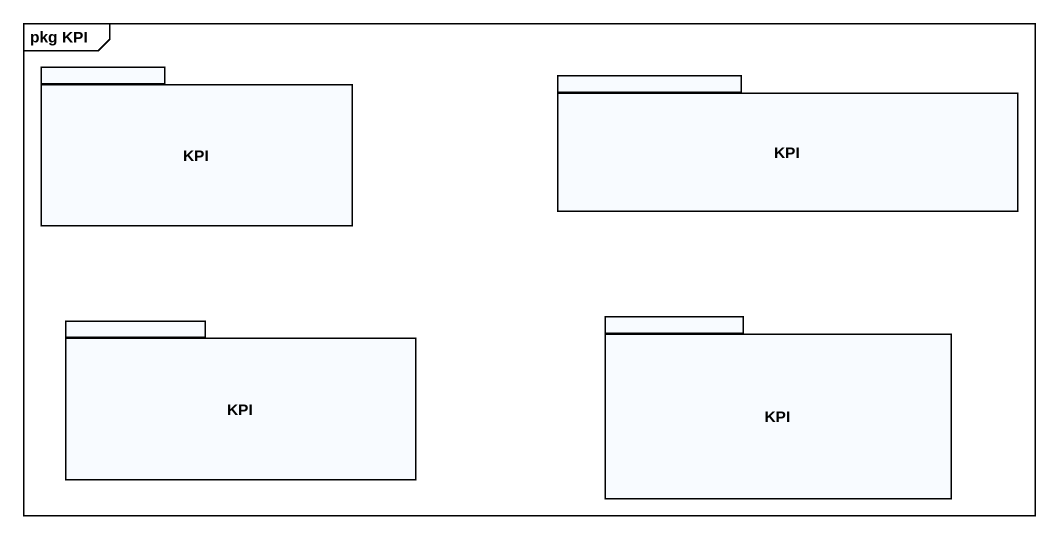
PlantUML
@startuml
mainframe pkg KPI
package KPI {
}
package "KPI" as KPI_2 {
}
package "KPI" as KPI_3 {
}
package "KPI" as KPI_4 {
}
@enduml
